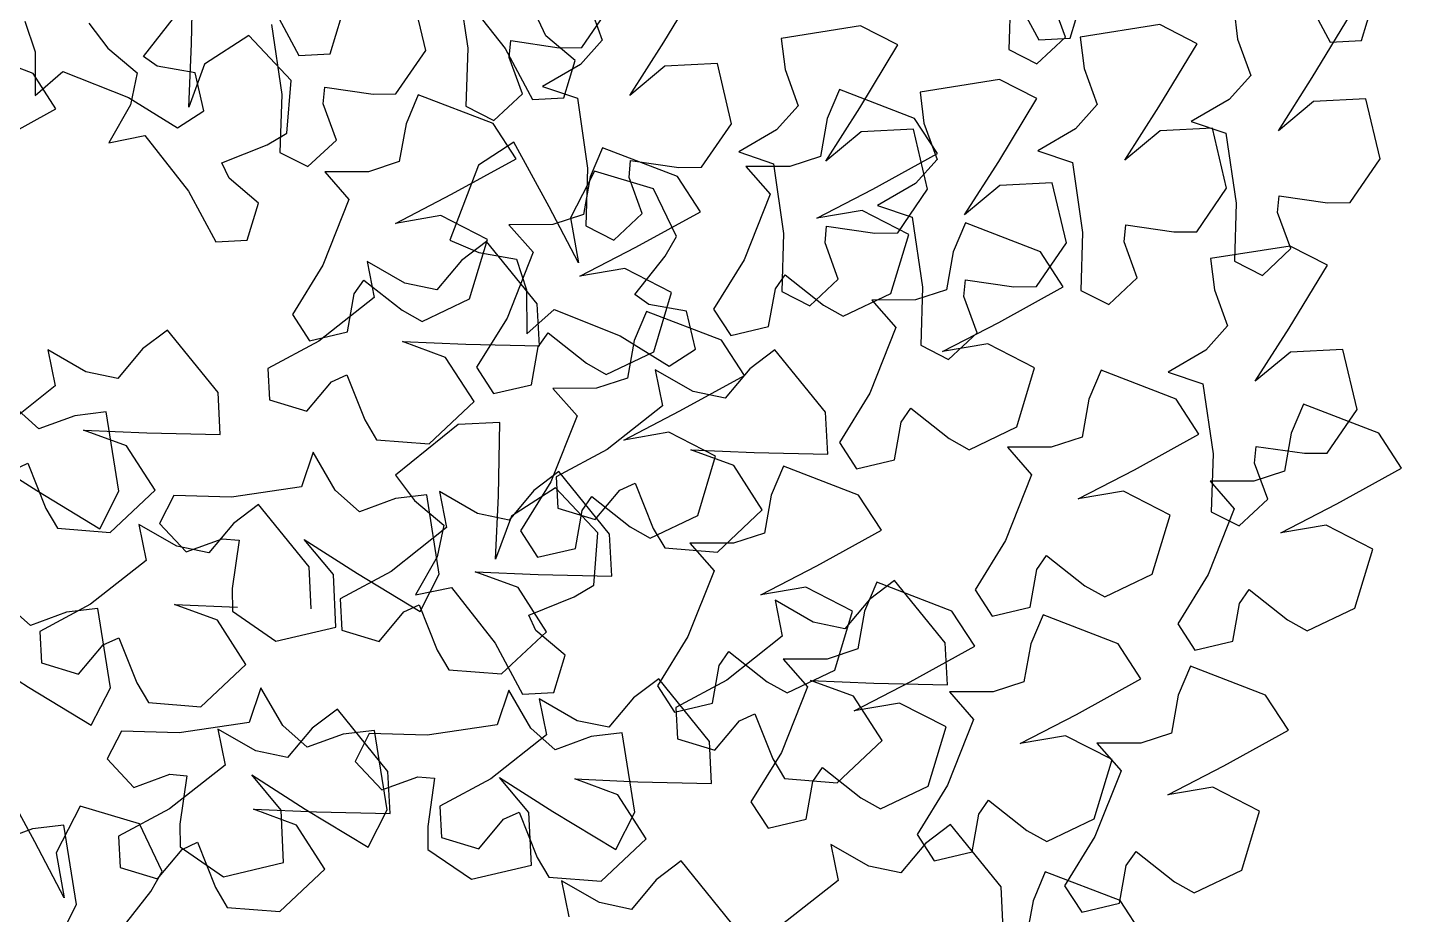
# Model space of a CAD drawing. Header units: millimetres. Extents: x 441061 to 442903, y 4515148 to 4515613.
# Drawn here: x 442188.327 to 442190.002, y 4515568.599 to 4515569.68 of the extents above; entities that cross this region are included whole.
import ezdxf

# ---------------------------------------------------------------- set-up
doc = ezdxf.new("R2010")
doc.units = ezdxf.units.MM
doc.layers.add('01_piscinas', color=254, linetype='Continuous')

msp = doc.modelspace()

# ---------------------------------------------------------------- linework, layer by layer
at = {"layer": '01_piscinas'}
for p, q in [((442188.5273, 4515569.6597), (442188.5292, 4515569.7495)), ((442188.8514, 4515569.7397), (442188.8638, 4515569.6544)), ((442189.1027, 4515569.6617), (442189.1492, 4515569.7385)), ((442188.8126, 4515569.6519), (442188.7954, 4515569.7252)), ((442188.8559, 4515569.7218), (442188.9093, 4515569.6542)), ((442189.5255, 4515569.7234), (442189.5233, 4515569.6529)), ((442189.5262, 4515569.7269), (442189.5596, 4515569.6648)), ((442189.8816, 4515569.7241), (442189.915, 4515569.662)), ((442188.6246, 4515569.7079), (442188.658, 4515569.6458)), ((442189.0029, 4515569.6554), (442189.0393, 4515569.7084)), ((442189.0116, 4515569.7083), (442189.0276, 4515569.6643)), ((442189.5921, 4515569.6681), (442189.5761, 4515569.7121)), ((442189.5978, 4515569.6668), (442189.6116, 4515569.7123)), ((442189.7973, 4515569.7035), (442189.802, 4515569.6654)), ((442189.9532, 4515569.664), (442189.9669, 4515569.7095)), ((442188.3242, 4515569.6876), (442188.3365, 4515569.65)), ((442188.402, 4515569.6851), (442188.4251, 4515569.6545)), ((442188.4685, 4515569.6444), (442188.5053, 4515569.691)), ((442188.6962, 4515569.6478), (442188.71, 4515569.6933)), ((442188.9588, 4515569.6697), (442188.9502, 4515569.6885)), ((442189.8931, 4515569.6189), (442189.9396, 4515569.6956)), ((442188.5969, 4515569.6698), (442188.5432, 4515569.6352)), ((442188.6485, 4515569.615), (442188.5969, 4515569.6698)), ((442188.6247, 4515569.6832), (442188.6371, 4515569.5979)), ((442188.9947, 4515569.6396), (442188.9588, 4515569.6697)), ((442189.3426, 4515569.6818), (442189.2458, 4515569.6665)), ((442189.3881, 4515569.6586), (442189.3426, 4515569.6818)), ((442189.5574, 4515569.6356), (442189.5921, 4515569.6681)), ((442189.5596, 4515569.6648), (442189.5978, 4515569.6668)), ((442189.7071, 4515569.6832), (442189.6103, 4515569.6679)), ((442189.6103, 4515569.6679), (442189.6149, 4515569.6298)), ((442189.7526, 4515569.66), (442189.7071, 4515569.6832)), ((442188.3342, 4515569.6235), (442188.2427, 4515569.6586)), ((442188.3365, 4515569.65), (442188.3367, 4515569.5967)), ((442188.4251, 4515569.6545), (442188.4609, 4515569.6244)), ((442188.5239, 4515569.5828), (442188.5273, 4515569.6597)), ((442188.7762, 4515569.5989), (442188.8126, 4515569.6519)), ((442188.8638, 4515569.6544), (442188.8617, 4515569.5839)), ((442188.9093, 4515569.6542), (442188.9427, 4515569.5922)), ((442188.9144, 4515569.6431), (442188.9163, 4515569.6637)), ((442188.9163, 4515569.6637), (442188.9751, 4515569.6551)), ((442188.9751, 4515569.6551), (442189.0029, 4515569.6554)), ((442189.0276, 4515569.6643), (442189.0012, 4515569.6348)), ((442189.0613, 4515569.5968), (442189.1027, 4515569.6617)), ((442189.2458, 4515569.6665), (442189.2505, 4515569.6284)), ((442189.3416, 4515569.5818), (442189.3881, 4515569.6586)), ((442189.5233, 4515569.6529), (442189.5574, 4515569.6356)), ((442189.7061, 4515569.5832), (442189.7526, 4515569.66)), ((442189.802, 4515569.6654), (442189.818, 4515569.6214)), ((442189.915, 4515569.662), (442189.9532, 4515569.664)), ((442188.4854, 4515569.6325), (442188.4685, 4515569.6444)), ((442188.5432, 4515569.6352), (442188.5239, 4515569.5828)), ((442188.658, 4515569.6458), (442188.6962, 4515569.6478)), ((442188.9304, 4515569.5991), (442188.9144, 4515569.6431)), ((442189.0012, 4515569.6348), (442188.955, 4515569.608)), ((442188.9809, 4515569.5942), (442188.9947, 4515569.6396)), ((442189.168, 4515569.6357), (442189.1041, 4515569.6325)), ((442189.1853, 4515569.5624), (442189.168, 4515569.6357)), ((442188.362, 4515569.5806), (442188.3342, 4515569.6235)), ((442188.3367, 4515569.5967), (442188.3702, 4515569.6262)), ((442188.3702, 4515569.6262), (442188.4503, 4515569.5943)), ((442188.4609, 4515569.6244), (442188.4528, 4515569.5857)), ((442188.5315, 4515569.6243), (442188.4854, 4515569.6325)), ((442188.5423, 4515569.5781), (442188.5315, 4515569.6243)), ((442189.1041, 4515569.6325), (442189.0613, 4515569.5968)), ((442189.2505, 4515569.6284), (442189.2665, 4515569.5844)), ((442189.6149, 4515569.6298), (442189.6309, 4515569.5858)), ((442189.818, 4515569.6214), (442189.7916, 4515569.592)), ((442189.8517, 4515569.554), (442189.8931, 4515569.6189)), ((442188.6435, 4515569.5509), (442188.6485, 4515569.615)), ((442188.6877, 4515569.5866), (442188.6896, 4515569.6072)), ((442188.6896, 4515569.6072), (442188.7484, 4515569.5986)), ((442188.955, 4515569.608), (442188.9974, 4515569.5937)), ((442189.3169, 4515569.6041), (442189.302, 4515569.5688)), ((442189.4084, 4515569.569), (442189.3169, 4515569.6041)), ((442189.5119, 4515569.6165), (442189.4151, 4515569.6011)), ((442189.4151, 4515569.6011), (442189.4197, 4515569.5631)), ((442189.5574, 4515569.5933), (442189.5119, 4515569.6165)), ((442188.4528, 4515569.5857), (442188.4263, 4515569.5394)), ((442188.4503, 4515569.5943), (442188.5102, 4515569.5573)), ((442188.6371, 4515569.5979), (442188.635, 4515569.5275)), ((442188.7037, 4515569.5426), (442188.6877, 4515569.5866)), ((442188.7484, 4515569.5986), (442188.7762, 4515569.5989)), ((442188.8036, 4515569.5977), (442188.7886, 4515569.5625)), ((442188.895, 4515569.5626), (442188.8036, 4515569.5977)), ((442188.8617, 4515569.5839), (442188.8957, 4515569.5666)), ((442188.8957, 4515569.5666), (442188.9304, 4515569.5991)), ((442188.9427, 4515569.5922), (442188.9809, 4515569.5942)), ((442188.9974, 4515569.5937), (442189.0098, 4515569.5084)), ((442189.2665, 4515569.5844), (442189.2401, 4515569.555)), ((442189.5109, 4515569.5165), (442189.5574, 4515569.5933)), ((442189.6309, 4515569.5858), (442189.6045, 4515569.5563)), ((442189.6646, 4515569.5183), (442189.7061, 4515569.5832)), ((442189.7916, 4515569.592), (442189.7455, 4515569.5652)), ((442189.8946, 4515569.5897), (442189.8517, 4515569.554)), ((442189.9585, 4515569.5928), (442189.8946, 4515569.5897)), ((442189.9757, 4515569.5196), (442189.9585, 4515569.5928)), ((442188.2834, 4515569.5374), (442188.362, 4515569.5806)), ((442188.5102, 4515569.5573), (442188.5423, 4515569.5781)), ((442189.302, 4515569.5688), (442189.2938, 4515569.5227)), ((442189.3002, 4515569.517), (442189.3416, 4515569.5818)), ((442189.4363, 4515569.5261), (442189.4084, 4515569.569)), ((442188.6195, 4515569.5368), (442188.6435, 4515569.5509)), ((442188.7886, 4515569.5625), (442188.7804, 4515569.5164)), ((442188.9229, 4515569.5198), (442188.895, 4515569.5626)), ((442189.1489, 4515569.5094), (442189.1853, 4515569.5624)), ((442189.2401, 4515569.555), (442189.194, 4515569.5282)), ((442189.3431, 4515569.5527), (442189.3002, 4515569.517)), ((442189.407, 4515569.5558), (442189.3431, 4515569.5527)), ((442189.4242, 4515569.4826), (442189.407, 4515569.5558)), ((442189.4197, 4515569.5631), (442189.4357, 4515569.5191)), ((442189.6045, 4515569.5563), (442189.5584, 4515569.5295)), ((442189.7075, 4515569.554), (442189.6646, 4515569.5183)), ((442189.7714, 4515569.5572), (442189.7075, 4515569.554)), ((442189.7455, 4515569.5652), (442189.7878, 4515569.5508)), ((442189.7887, 4515569.4839), (442189.7714, 4515569.5572)), ((442189.7878, 4515569.5508), (442189.8002, 4515569.4656)), ((442188.4263, 4515569.5394), (442188.4701, 4515569.5481)), ((442188.4701, 4515569.5481), (442188.5235, 4515569.4805)), ((442188.5643, 4515569.5148), (442188.6195, 4515569.5368)), ((442188.6691, 4515569.5102), (442188.7037, 4515569.5426)), ((442188.9199, 4515569.54), (442188.877, 4515569.5122)), ((442188.9631, 4515569.4614), (442188.9199, 4515569.54)), ((442189.0281, 4515569.5333), (442189.0131, 4515569.498)), ((442189.1196, 4515569.4982), (442189.0281, 4515569.5333)), ((442188.635, 4515569.5275), (442188.6691, 4515569.5102)), ((442188.7804, 4515569.5164), (442188.7428, 4515569.504)), ((442188.8442, 4515569.4765), (442188.9229, 4515569.5198)), ((442189.0604, 4515569.4971), (442189.0623, 4515569.5177)), ((442189.0623, 4515569.5177), (442189.1211, 4515569.5092)), ((442189.194, 4515569.5282), (442189.2363, 4515569.5138)), ((442189.2938, 4515569.5227), (442189.2562, 4515569.5104)), ((442189.3576, 4515569.4829), (442189.4363, 4515569.5261)), ((442189.4357, 4515569.5191), (442189.4093, 4515569.4896)), ((442189.4694, 4515569.4516), (442189.5109, 4515569.5165)), ((442189.5584, 4515569.5295), (442189.6007, 4515569.5152)), ((442189.9393, 4515569.4666), (442189.9757, 4515569.5196)), ((442188.573, 4515569.496), (442188.5643, 4515569.5148)), ((442188.7428, 4515569.504), (442188.6895, 4515569.5039)), ((442188.6895, 4515569.5039), (442188.719, 4515569.4703)), ((442188.877, 4515569.5122), (442188.8419, 4515569.4207)), ((442189.0183, 4515569.5049), (442188.9891, 4515569.448)), ((442189.0098, 4515569.5084), (442189.0077, 4515569.438)), ((442189.0904, 4515569.4832), (442189.0183, 4515569.5049)), ((442189.1211, 4515569.5092), (442189.1489, 4515569.5094)), ((442189.2562, 4515569.5104), (442189.2029, 4515569.5102)), ((442189.2029, 4515569.5102), (442189.2324, 4515569.4766)), ((442189.2363, 4515569.5138), (442189.2487, 4515569.4286)), ((442189.6007, 4515569.5152), (442189.6132, 4515569.4299)), ((442188.6088, 4515569.4659), (442188.573, 4515569.496)), ((442189.0131, 4515569.498), (442189.005, 4515569.4519)), ((442189.0764, 4515569.4531), (442189.0604, 4515569.4971)), ((442189.1181, 4515569.4252), (442189.0904, 4515569.4832)), ((442189.1474, 4515569.4553), (442189.1196, 4515569.4982)), ((442189.2893, 4515569.4474), (442189.3576, 4515569.4829)), ((442189.4093, 4515569.4896), (442189.3632, 4515569.4628)), ((442189.3878, 4515569.4296), (442189.4242, 4515569.4826)), ((442189.5123, 4515569.4873), (442189.4694, 4515569.4516)), ((442189.5762, 4515569.4905), (442189.5123, 4515569.4873)), ((442189.5935, 4515569.4172), (442189.5762, 4515569.4905)), ((442189.7523, 4515569.4309), (442189.7887, 4515569.4839)), ((442188.5235, 4515569.4805), (442188.5569, 4515569.4185)), ((442188.595, 4515569.4205), (442188.6088, 4515569.4659)), ((442188.719, 4515569.4703), (442188.6871, 4515569.3902)), ((442188.7759, 4515569.4411), (442188.8442, 4515569.4765)), ((442189.2324, 4515569.4766), (442189.2005, 4515569.3966)), ((442189.8508, 4515569.4543), (442189.8527, 4515569.4748)), ((442189.8527, 4515569.4748), (442189.9115, 4515569.4663)), ((442189.9115, 4515569.4663), (442189.9393, 4515569.4666)), ((442188.8309, 4515569.4505), (442188.7759, 4515569.4411)), ((442188.8878, 4515569.4213), (442188.8309, 4515569.4505)), ((442188.9986, 4515569.393), (442188.9631, 4515569.4614)), ((442189.005, 4515569.4519), (442188.9674, 4515569.4396)), ((442189.0417, 4515569.4207), (442189.0764, 4515569.4531)), ((442189.0688, 4515569.4121), (442189.1474, 4515569.4553)), ((442189.3443, 4515569.4569), (442189.2893, 4515569.4474)), ((442189.4012, 4515569.4276), (442189.3443, 4515569.4569)), ((442189.3632, 4515569.4628), (442189.4055, 4515569.4485)), ((442189.8002, 4515569.4656), (442189.7981, 4515569.3951)), ((442189.8668, 4515569.4103), (442189.8508, 4515569.4543)), ((442188.9674, 4515569.4396), (442188.914, 4515569.4394)), ((442188.914, 4515569.4394), (442188.9435, 4515569.4059)), ((442188.9891, 4515569.448), (442188.9986, 4515569.393)), ((442189.0077, 4515569.438), (442189.0417, 4515569.4207)), ((442189.2993, 4515569.4173), (442189.3012, 4515569.4378)), ((442189.3012, 4515569.4378), (442189.36, 4515569.4293)), ((442189.4055, 4515569.4485), (442189.418, 4515569.3632)), ((442189.4703, 4515569.4416), (442189.4553, 4515569.4063)), ((442189.5618, 4515569.4065), (442189.4703, 4515569.4416)), ((442189.6638, 4515569.4186), (442189.6657, 4515569.4392)), ((442189.6657, 4515569.4392), (442189.7245, 4515569.4306)), ((442188.5569, 4515569.4185), (442188.595, 4515569.4205)), ((442188.8419, 4515569.4207), (442188.8772, 4515569.4057)), ((442188.8868, 4515569.4191), (442188.8562, 4515569.396)), ((442188.8661, 4515569.3492), (442188.8878, 4515569.4213)), ((442188.9484, 4515569.3429), (442188.8868, 4515569.4191)), ((442189.1044, 4515569.401), (442189.1181, 4515569.4252)), ((442189.2487, 4515569.4286), (442189.2466, 4515569.3581)), ((442189.3153, 4515569.3733), (442189.2993, 4515569.4173)), ((442189.36, 4515569.4293), (442189.3878, 4515569.4296)), ((442189.3795, 4515569.3556), (442189.4012, 4515569.4276)), ((442189.5571, 4515569.3642), (442189.5935, 4515569.4172)), ((442189.6132, 4515569.4299), (442189.6111, 4515569.3595)), ((442189.6798, 4515569.3746), (442189.6638, 4515569.4186)), ((442189.7245, 4515569.4306), (442189.7523, 4515569.4309)), ((442188.8772, 4515569.4057), (442188.9233, 4515569.3976)), ((442188.9435, 4515569.4059), (442188.9117, 4515569.3258)), ((442189.0004, 4515569.3766), (442189.0688, 4515569.4121)), ((442189.0676, 4515569.3544), (442189.1044, 4515569.401)), ((442189.4553, 4515569.4063), (442189.4472, 4515569.3602)), ((442189.5896, 4515569.3636), (442189.5618, 4515569.4065)), ((442189.866, 4515569.4135), (442189.7692, 4515569.3982)), ((442189.8322, 4515569.3778), (442189.8668, 4515569.4103)), ((442189.9115, 4515569.3903), (442189.866, 4515569.4135)), ((442188.6871, 4515569.3902), (442188.6501, 4515569.3303)), ((442188.7411, 4515569.3948), (442188.7498, 4515569.351)), ((442188.7873, 4515569.3683), (442188.7411, 4515569.3948)), ((442188.8562, 4515569.396), (442188.8261, 4515569.3601)), ((442188.9233, 4515569.3976), (442188.9356, 4515569.36)), ((442189.0554, 4515569.3861), (442189.0004, 4515569.3766)), ((442189.1123, 4515569.3569), (442189.0554, 4515569.3861)), ((442189.2005, 4515569.3966), (442189.1635, 4515569.3366)), ((442189.7692, 4515569.3982), (442189.7738, 4515569.3601)), ((442189.7981, 4515569.3951), (442189.8322, 4515569.3778)), ((442189.865, 4515569.3135), (442189.9115, 4515569.3903)), ((442188.7253, 4515569.3551), (442188.7372, 4515569.372)), ((442188.7372, 4515569.372), (442188.7839, 4515569.3352)), ((442188.8261, 4515569.3601), (442188.7873, 4515569.3683)), ((442189.2387, 4515569.3615), (442189.2506, 4515569.3784)), ((442189.2506, 4515569.3784), (442189.2972, 4515569.3416)), ((442189.2807, 4515569.3408), (442189.3153, 4515569.3733)), ((442189.4686, 4515569.3519), (442189.4705, 4515569.3725)), ((442189.4705, 4515569.3725), (442189.5293, 4515569.3639)), ((442189.6451, 4515569.3421), (442189.6798, 4515569.3746)), ((442188.7498, 4515569.351), (442188.6822, 4515569.2976)), ((442188.7172, 4515569.309), (442188.7253, 4515569.3551)), ((442188.8081, 4515569.3215), (442188.8661, 4515569.3492)), ((442188.9356, 4515569.36), (442188.9358, 4515569.3066)), ((442189.0845, 4515569.3424), (442189.0676, 4515569.3544)), ((442189.0906, 4515569.2848), (442189.1123, 4515569.3569)), ((442189.2305, 4515569.3154), (442189.2387, 4515569.3615)), ((442189.2466, 4515569.3581), (442189.2807, 4515569.3408)), ((442189.3215, 4515569.3279), (442189.3795, 4515569.3556)), ((442189.4472, 4515569.3602), (442189.4096, 4515569.3479)), ((442189.418, 4515569.3632), (442189.4159, 4515569.2928)), ((442189.4846, 4515569.3079), (442189.4686, 4515569.3519)), ((442189.5109, 4515569.3204), (442189.5896, 4515569.3636)), ((442189.5293, 4515569.3639), (442189.5571, 4515569.3642)), ((442189.6111, 4515569.3595), (442189.6451, 4515569.3421)), ((442189.7738, 4515569.3601), (442189.7898, 4515569.3161)), ((442188.7839, 4515569.3352), (442188.8081, 4515569.3215)), ((442188.9358, 4515569.3066), (442188.9693, 4515569.3361)), ((442188.9511, 4515569.2919), (442188.9484, 4515569.3429)), ((442188.9693, 4515569.3361), (442189.0494, 4515569.3043)), ((442189.0816, 4515569.3339), (442189.0666, 4515569.2986)), ((442189.173, 4515569.2988), (442189.0816, 4515569.3339)), ((442189.1306, 4515569.3343), (442189.0845, 4515569.3424)), ((442189.1414, 4515569.288), (442189.1306, 4515569.3343)), ((442189.1635, 4515569.3366), (442189.1843, 4515569.3046)), ((442189.2972, 4515569.3416), (442189.3215, 4515569.3279)), ((442189.4096, 4515569.3479), (442189.3562, 4515569.3477)), ((442189.3562, 4515569.3477), (442189.3857, 4515569.3141)), ((442188.6501, 4515569.3303), (442188.6709, 4515569.2982)), ((442188.9117, 4515569.3258), (442188.8746, 4515569.2658)), ((442189.1843, 4515569.3046), (442189.2305, 4515569.3154)), ((442189.4426, 4515569.2849), (442189.5109, 4515569.3204)), ((442189.7898, 4515569.3161), (442189.7635, 4515569.2867)), ((442188.498, 4515569.3111), (442188.4673, 4515569.2881)), ((442188.5596, 4515569.235), (442188.498, 4515569.3111)), ((442188.6709, 4515569.2982), (442188.7172, 4515569.309)), ((442188.9498, 4515569.2907), (442188.9618, 4515569.3076)), ((442188.9618, 4515569.3076), (442189.0084, 4515569.2708)), ((442189.0494, 4515569.3043), (442189.1094, 4515569.2672)), ((442189.0666, 4515569.2986), (442189.0584, 4515569.2525)), ((442189.2009, 4515569.2559), (442189.173, 4515569.2988)), ((442189.3857, 4515569.3141), (442189.3539, 4515569.2341)), ((442189.4499, 4515569.2754), (442189.4846, 4515569.3079)), ((442189.8236, 4515569.2487), (442189.865, 4515569.3135)), ((442188.3522, 4515569.2869), (442188.361, 4515569.2431)), ((442188.3985, 4515569.2603), (442188.3522, 4515569.2869)), ((442188.4673, 4515569.2881), (442188.4372, 4515569.2522)), ((442188.6822, 4515569.2976), (442188.6201, 4515569.2642)), ((442188.7845, 4515569.2972), (442188.8614, 4515569.2938)), ((442188.8368, 4515569.2779), (442188.7845, 4515569.2972)), ((442188.8614, 4515569.2938), (442188.9511, 4515569.2919)), ((442188.9417, 4515569.2446), (442188.9498, 4515569.2907)), ((442189.0326, 4515569.2571), (442189.0906, 4515569.2848)), ((442189.1094, 4515569.2672), (442189.1414, 4515569.288)), ((442189.2381, 4515569.2871), (442189.2075, 4515569.264)), ((442189.2998, 4515569.211), (442189.2381, 4515569.2871)), ((442189.4159, 4515569.2928), (442189.4499, 4515569.2754)), ((442189.4976, 4515569.2944), (442189.4426, 4515569.2849)), ((442189.5545, 4515569.2651), (442189.4976, 4515569.2944)), ((442189.7635, 4515569.2867), (442189.7173, 4515569.2598)), ((442189.8664, 4515569.2844), (442189.8236, 4515569.2487)), ((442189.9303, 4515569.2875), (442189.8664, 4515569.2844)), ((442189.9476, 4515569.2143), (442189.9303, 4515569.2875)), ((442188.8715, 4515569.2241), (442188.8368, 4515569.2779)), ((442188.8746, 4515569.2658), (442188.8954, 4515569.2338)), ((442189.0084, 4515569.2708), (442189.0326, 4515569.2571)), ((442189.5328, 4515569.1931), (442189.5545, 4515569.2651)), ((442188.4372, 4515569.2522), (442188.3985, 4515569.2603)), ((442188.6201, 4515569.2642), (442188.6221, 4515569.226)), ((442188.6977, 4515569.2481), (442188.7165, 4515569.2567)), ((442188.7165, 4515569.2567), (442188.7385, 4515569.2016)), ((442189.0584, 4515569.2525), (442189.0208, 4515569.2402)), ((442189.0924, 4515569.2628), (442189.1012, 4515569.219)), ((442189.1387, 4515569.2363), (442189.0924, 4515569.2628)), ((442189.1222, 4515569.2127), (442189.2009, 4515569.2559)), ((442189.2075, 4515569.264), (442189.1774, 4515569.2282)), ((442189.6356, 4515569.2622), (442189.6206, 4515569.2269)), ((442189.7271, 4515569.2271), (442189.6356, 4515569.2622)), ((442189.7173, 4515569.2598), (442189.7597, 4515569.2455)), ((442188.361, 4515569.2431), (442188.2934, 4515569.1897)), ((442188.5623, 4515569.184), (442188.5596, 4515569.235)), ((442188.6676, 4515569.2122), (442188.6977, 4515569.2481)), ((442188.8954, 4515569.2338), (442188.9417, 4515569.2446)), ((442189.0208, 4515569.2402), (442188.9675, 4515569.24)), ((442188.9675, 4515569.24), (442188.997, 4515569.2065)), ((442189.1774, 4515569.2282), (442189.1387, 4515569.2363)), ((442189.3539, 4515569.2341), (442189.3168, 4515569.1741)), ((442189.7597, 4515569.2455), (442189.7721, 4515569.1603)), ((442188.3412, 4515569.1908), (442188.3117, 4515569.2172)), ((442188.6221, 4515569.226), (442188.6676, 4515569.2122)), ((442188.8167, 4515569.1726), (442188.8715, 4515569.2241)), ((442189.1012, 4515569.219), (442189.0336, 4515569.1656)), ((442189.392, 4515569.199), (442189.404, 4515569.2158)), ((442189.404, 4515569.2158), (442189.4506, 4515569.179)), ((442189.6206, 4515569.2269), (442189.6125, 4515569.1808)), ((442189.7549, 4515569.1842), (442189.7271, 4515569.2271)), ((442189.8825, 4515569.2208), (442189.8675, 4515569.1855)), ((442189.974, 4515569.1857), (442189.8825, 4515569.2208)), ((442188.3851, 4515569.2068), (442188.3412, 4515569.1908)), ((442188.4232, 4515569.2115), (442188.3851, 4515569.2068)), ((442188.4385, 4515569.1147), (442188.4232, 4515569.2115)), ((442188.7385, 4515569.2016), (442188.7526, 4515569.1776)), ((442188.903, 4515569.1987), (442188.852, 4515569.196)), ((442188.9012, 4515569.109), (442188.903, 4515569.1987)), ((442188.997, 4515569.2065), (442188.9651, 4515569.1264)), ((442189.0539, 4515569.1772), (442189.1222, 4515569.2127)), ((442189.3025, 4515569.1599), (442189.2998, 4515569.211)), ((442189.3839, 4515569.1529), (442189.392, 4515569.199)), ((442189.9112, 4515569.1613), (442189.9476, 4515569.2143)), ((442188.3956, 4515569.1893), (442188.4726, 4515569.1858)), ((442188.448, 4515569.17), (442188.3956, 4515569.1893)), ((442188.4726, 4515569.1858), (442188.5623, 4515569.184)), ((442188.852, 4515569.196), (442188.7758, 4515569.1344)), ((442189.1089, 4515569.1867), (442189.0539, 4515569.1772)), ((442189.1658, 4515569.1575), (442189.1089, 4515569.1867)), ((442189.4748, 4515569.1654), (442189.5328, 4515569.1931)), ((442189.6763, 4515569.141), (442189.7549, 4515569.1842)), ((442189.8675, 4515569.1855), (442189.8593, 4515569.1394)), ((442190.0018, 4515569.1428), (442189.974, 4515569.1857)), ((442188.4827, 4515569.1162), (442188.448, 4515569.17)), ((442188.7526, 4515569.1776), (442188.8167, 4515569.1726)), ((442189.0336, 4515569.1656), (442188.9715, 4515569.1322)), ((442189.1358, 4515569.1653), (442189.2127, 4515569.1618)), ((442189.1882, 4515569.146), (442189.1358, 4515569.1653)), ((442189.3168, 4515569.1741), (442189.3376, 4515569.1421)), ((442189.4506, 4515569.179), (442189.4748, 4515569.1654)), ((442189.5749, 4515569.1685), (442189.5215, 4515569.1683)), ((442189.5215, 4515569.1683), (442189.551, 4515569.1348)), ((442189.6125, 4515569.1808), (442189.5749, 4515569.1685)), ((442189.8227, 4515569.149), (442189.8246, 4515569.1695)), ((442189.8246, 4515569.1695), (442189.8834, 4515569.161)), ((442188.2737, 4515569.1571), (442188.3386, 4515569.1156)), ((442188.3089, 4515569.1402), (442188.3276, 4515569.1488)), ((442188.3276, 4515569.1488), (442188.3496, 4515569.0936)), ((442188.6756, 4515569.1623), (442188.6612, 4515569.12)), ((442188.7024, 4515569.1162), (442188.6756, 4515569.1623)), ((442189.1441, 4515569.0854), (442189.1658, 4515569.1575)), ((442189.2127, 4515569.1618), (442189.3025, 4515569.1599)), ((442189.3376, 4515569.1421), (442189.3839, 4515569.1529)), ((442189.7721, 4515569.1603), (442189.77, 4515569.0898)), ((442189.8387, 4515569.105), (442189.8227, 4515569.149)), ((442189.8834, 4515569.161), (442189.9112, 4515569.1613)), ((442188.7758, 4515569.1344), (442188.7989, 4515569.1037)), ((442188.975, 4515569.1387), (442188.9444, 4515569.1156)), ((442188.9715, 4515569.1322), (442188.9735, 4515569.0941)), ((442189.0367, 4515569.0625), (442188.975, 4515569.1387)), ((442189.2228, 4515569.0922), (442189.1882, 4515569.146)), ((442189.2486, 4515569.1453), (442189.2336, 4515569.11)), ((442189.34, 4515569.1101), (442189.2486, 4515569.1453)), ((442189.551, 4515569.1348), (442189.5192, 4515569.0547)), ((442189.6079, 4515569.1056), (442189.6763, 4515569.141)), ((442189.8593, 4515569.1394), (442189.8218, 4515569.1271)), ((442189.9231, 4515569.0996), (442190.0018, 4515569.1428)), ((442188.3386, 4515569.1156), (442188.4153, 4515569.0691)), ((442188.4153, 4515569.0691), (442188.4385, 4515569.1147)), ((442188.4279, 4515569.0647), (442188.4827, 4515569.1162)), ((442188.6612, 4515569.12), (442188.576, 4515569.1076)), ((442188.7319, 4515569.0898), (442188.7024, 4515569.1162)), ((442188.8293, 4515569.1144), (442188.8381, 4515569.0706)), ((442188.8756, 4515569.0878), (442188.8293, 4515569.1144)), ((442188.9444, 4515569.1156), (442188.9143, 4515569.0797)), ((442188.9708, 4515569.1191), (442188.917, 4515569.0844)), ((442188.9651, 4515569.1264), (442188.9281, 4515569.0664)), ((442189.0223, 4515569.0643), (442188.9708, 4515569.1191)), ((442189.019, 4515569.0803), (442189.0491, 4515569.1161)), ((442189.0491, 4515569.1161), (442189.0678, 4515569.1248)), ((442189.0678, 4515569.1248), (442189.0898, 4515569.0696)), ((442189.6629, 4515569.115), (442189.6079, 4515569.1056)), ((442189.7198, 4515569.0858), (442189.6629, 4515569.115)), ((442189.8218, 4515569.1271), (442189.7684, 4515569.1269)), ((442189.7684, 4515569.1269), (442189.7979, 4515569.0933)), ((442188.5055, 4515569.1097), (442188.4882, 4515569.0756)), ((442188.576, 4515569.1076), (442188.5055, 4515569.1097)), ((442188.6088, 4515569.0987), (442188.5782, 4515569.0756)), ((442188.6705, 4515569.0226), (442188.6088, 4515569.0987)), ((442188.7759, 4515569.1058), (442188.7319, 4515569.0898)), ((442188.8139, 4515569.1105), (442188.7759, 4515569.1058)), ((442188.7989, 4515569.1037), (442188.8348, 4515569.0736)), ((442188.8292, 4515569.0137), (442188.8139, 4515569.1105)), ((442188.8977, 4515569.0321), (442188.9012, 4515569.109)), ((442189.0033, 4515569.0913), (442189.0152, 4515569.1082)), ((442189.0152, 4515569.1082), (442189.0619, 4515569.0714)), ((442189.2336, 4515569.11), (442189.2254, 4515569.0639)), ((442189.3679, 4515569.0673), (442189.34, 4515569.1101)), ((442189.804, 4515569.0725), (442189.8387, 4515569.105)), ((442189.8548, 4515569.0641), (442189.9231, 4515569.0996)), ((442188.3496, 4515569.0936), (442188.3638, 4515569.0697)), ((442188.9143, 4515569.0797), (442188.8756, 4515569.0878)), ((442188.917, 4515569.0844), (442188.8977, 4515569.0321)), ((442188.9735, 4515569.0941), (442189.019, 4515569.0803)), ((442188.9952, 4515569.0452), (442189.0033, 4515569.0913)), ((442189.0861, 4515569.0577), (442189.1441, 4515569.0854)), ((442189.168, 4515569.0406), (442189.2228, 4515569.0922)), ((442189.6981, 4515569.0137), (442189.7198, 4515569.0858)), ((442189.7979, 4515569.0933), (442189.7661, 4515569.0133)), ((442189.77, 4515569.0898), (442189.804, 4515569.0725)), ((442188.3638, 4515569.0697), (442188.4279, 4515569.0647)), ((442188.4631, 4515569.0744), (442188.4718, 4515569.0306)), ((442188.5094, 4515569.0479), (442188.4631, 4515569.0744)), ((442188.4882, 4515569.0756), (442188.5207, 4515569.041)), ((442188.5782, 4515569.0756), (442188.5481, 4515569.0398)), ((442188.8381, 4515569.0706), (442188.7705, 4515569.0172)), ((442188.8348, 4515569.0736), (442188.8267, 4515569.0349)), ((442188.9281, 4515569.0664), (442188.9489, 4515569.0344)), ((442189.0173, 4515569.0002), (442189.0223, 4515569.0643)), ((442189.0619, 4515569.0714), (442189.0861, 4515569.0577)), ((442189.0898, 4515569.0696), (442189.104, 4515569.0457)), ((442189.2892, 4515569.024), (442189.3679, 4515569.0673)), ((442189.9098, 4515569.0736), (442189.8548, 4515569.0641)), ((442189.9667, 4515569.0443), (442189.9098, 4515569.0736)), ((442188.5481, 4515569.0398), (442188.5094, 4515569.0479)), ((442188.5207, 4515569.041), (442188.5647, 4515569.057)), ((442188.5647, 4515569.057), (442188.5852, 4515569.0551)), ((442188.5852, 4515569.0551), (442188.5767, 4515568.9963)), ((442188.6644, 4515569.0561), (442188.7293, 4515569.0147)), ((442188.7001, 4515569.0132), (442188.6644, 4515569.0561)), ((442189.0394, 4515569.0115), (442189.0367, 4515569.0625)), ((442189.1878, 4515569.0515), (442189.1345, 4515569.0514)), ((442189.1345, 4515569.0514), (442189.164, 4515569.0178)), ((442189.2254, 4515569.0639), (442189.1878, 4515569.0515)), ((442189.5192, 4515569.0547), (442189.4821, 4515568.9948)), ((442188.4718, 4515569.0306), (442188.4042, 4515568.9772)), ((442188.8267, 4515569.0349), (442188.8001, 4515568.9886)), ((442188.9489, 4515569.0344), (442188.9952, 4515569.0452)), ((442189.104, 4515569.0457), (442189.168, 4515569.0406)), ((442189.5573, 4515569.0196), (442189.5693, 4515569.0365)), ((442189.5693, 4515569.0365), (442189.6159, 4515568.9997)), ((442189.945, 4515568.9723), (442189.9667, 4515569.0443)), ((442188.6731, 4515568.9715), (442188.6705, 4515569.0226)), ((442188.7705, 4515569.0172), (442188.7084, 4515568.9838)), ((442188.7293, 4515569.0147), (442188.806, 4515568.9682)), ((442188.806, 4515568.9682), (442188.8292, 4515569.0137)), ((442188.8727, 4515569.0168), (442188.9496, 4515569.0133)), ((442188.9251, 4515568.9975), (442188.8727, 4515569.0168)), ((442189.164, 4515569.0178), (442189.1321, 4515568.9378)), ((442189.2209, 4515568.9886), (442189.2892, 4515569.024)), ((442189.5492, 4515568.9735), (442189.5573, 4515569.0196)), ((442189.6401, 4515568.986), (442189.6981, 4515569.0137)), ((442188.7032, 4515568.9493), (442188.7001, 4515569.0132)), ((442188.8001, 4515568.9886), (442188.8439, 4515568.9974)), ((442188.8439, 4515568.9974), (442188.8973, 4515568.9298)), ((442188.9598, 4515568.9437), (442188.9251, 4515568.9975)), ((442188.9496, 4515569.0133), (442189.0394, 4515569.0115)), ((442188.9934, 4515568.986), (442189.0173, 4515569.0002)), ((442189.2759, 4515568.9981), (442189.2209, 4515568.9886)), ((442189.3328, 4515568.9688), (442189.2759, 4515568.9981)), ((442189.3625, 4515569.004), (442189.3475, 4515568.9688)), ((442189.384, 4515569.0062), (442189.3534, 4515568.9831)), ((442189.4539, 4515568.9689), (442189.3625, 4515569.004)), ((442189.4457, 4515568.93), (442189.384, 4515569.0062)), ((442189.6159, 4515568.9997), (442189.6401, 4515568.986)), ((442189.7661, 4515569.0133), (442189.729, 4515568.9533)), ((442188.5767, 4515568.9963), (442188.577, 4515568.9685)), ((442188.7084, 4515568.9838), (442188.7104, 4515568.9456)), ((442188.9382, 4515568.964), (442188.9934, 4515568.986)), ((442189.2383, 4515568.9819), (442189.247, 4515568.9381)), ((442189.2846, 4515568.9554), (442189.2383, 4515568.9819)), ((442189.3534, 4515568.9831), (442189.3233, 4515568.9473)), ((442189.4821, 4515568.9948), (442189.5029, 4515568.9627)), ((442189.8042, 4515568.9782), (442189.8161, 4515568.995)), ((442189.8161, 4515568.995), (442189.8628, 4515568.9583)), ((442188.3309, 4515568.9514), (442188.3015, 4515568.9778)), ((442188.3749, 4515568.9674), (442188.3309, 4515568.9514)), ((442188.4042, 4515568.9772), (442188.3422, 4515568.9438)), ((442188.413, 4515568.9721), (442188.3749, 4515568.9674)), ((442188.4283, 4515568.8753), (442188.413, 4515568.9721)), ((442188.5065, 4515568.9769), (442188.5834, 4515568.9734)), ((442188.5589, 4515568.9576), (442188.5065, 4515568.9769)), ((442188.577, 4515568.9685), (442188.63, 4515568.9321)), ((442188.7559, 4515568.9318), (442188.786, 4515568.9677)), ((442188.786, 4515568.9677), (442188.8047, 4515568.9763)), ((442188.8047, 4515568.9763), (442188.8267, 4515568.9211)), ((442188.9468, 4515568.9453), (442188.9382, 4515568.964)), ((442189.3111, 4515568.8968), (442189.3328, 4515568.9688)), ((442189.3475, 4515568.9688), (442189.3393, 4515568.9227)), ((442189.4818, 4515568.9261), (442189.4539, 4515568.9689)), ((442189.5029, 4515568.9627), (442189.5492, 4515568.9735)), ((442189.5649, 4515568.9642), (442189.5499, 4515568.9289)), ((442189.6563, 4515568.9291), (442189.5649, 4515568.9642)), ((442189.7961, 4515568.9321), (442189.8042, 4515568.9782)), ((442189.887, 4515568.9446), (442189.945, 4515568.9723)), ((442188.5935, 4515568.9038), (442188.5589, 4515568.9576)), ((442188.63, 4515568.9321), (442188.7032, 4515568.9493)), ((442189.3233, 4515568.9473), (442189.2846, 4515568.9554)), ((442189.729, 4515568.9533), (442189.7498, 4515568.9213)), ((442189.8628, 4515568.9583), (442189.887, 4515568.9446)), ((442188.3422, 4515568.9438), (442188.3442, 4515568.9057)), ((442188.4197, 4515568.9277), (442188.4385, 4515568.9364)), ((442188.4385, 4515568.9364), (442188.4605, 4515568.8812)), ((442188.7104, 4515568.9456), (442188.7559, 4515568.9318)), ((442188.905, 4515568.8922), (442188.9598, 4515568.9437)), ((442188.9827, 4515568.9152), (442188.9468, 4515568.9453)), ((442189.1321, 4515568.9378), (442189.0951, 4515568.8778)), ((442189.247, 4515568.9381), (442189.1794, 4515568.8847)), ((442189.4483, 4515568.879), (442189.4457, 4515568.93)), ((442189.7498, 4515568.9213), (442189.7961, 4515568.9321)), ((442188.2635, 4515568.9177), (442188.3284, 4515568.8762)), ((442188.3896, 4515568.8919), (442188.4197, 4515568.9277)), ((442188.8267, 4515568.9211), (442188.8409, 4515568.8972)), ((442188.8973, 4515568.9298), (442188.9307, 4515568.8677)), ((442188.9689, 4515568.8697), (442188.9827, 4515568.9152)), ((442189.1703, 4515568.9027), (442189.1822, 4515568.9195)), ((442189.1822, 4515568.9195), (442189.2288, 4515568.8827)), ((442189.3393, 4515568.9227), (442189.3017, 4515568.9103)), ((442189.4031, 4515568.8828), (442189.4818, 4515568.9261)), ((442189.5499, 4515568.9289), (442189.5417, 4515568.8828)), ((442189.6842, 4515568.8862), (442189.6563, 4515568.9291)), ((442188.3442, 4515568.9057), (442188.3896, 4515568.8919)), ((442188.5387, 4515568.8522), (442188.5935, 4515568.9038)), ((442188.8409, 4515568.8972), (442188.905, 4515568.8922)), ((442189.1622, 4515568.8566), (442189.1703, 4515568.9027)), ((442189.3017, 4515568.9103), (442189.2484, 4515568.9102)), ((442189.2484, 4515568.9102), (442189.2779, 4515568.8766)), ((442189.2531, 4515568.8691), (442189.3111, 4515568.8968)), ((442189.7447, 4515568.9016), (442189.7297, 4515568.8663)), ((442189.8361, 4515568.8664), (442189.7447, 4515568.9016)), ((442188.4605, 4515568.8812), (442188.4746, 4515568.8573)), ((442189.0967, 4515568.8861), (442189.066, 4515568.8631)), ((442189.1583, 4515568.81), (442189.0967, 4515568.8861)), ((442189.1794, 4515568.8847), (442189.1174, 4515568.8513)), ((442189.2288, 4515568.8827), (442189.2531, 4515568.8691)), ((442189.2817, 4515568.8843), (442189.3586, 4515568.8809)), ((442189.3341, 4515568.865), (442189.2817, 4515568.8843)), ((442189.3348, 4515568.8474), (442189.4031, 4515568.8828)), ((442189.3586, 4515568.8809), (442189.4483, 4515568.879)), ((442189.5417, 4515568.8828), (442189.5041, 4515568.8705)), ((442189.6055, 4515568.843), (442189.6842, 4515568.8862)), ((442188.3284, 4515568.8762), (442188.4051, 4515568.8297)), ((442188.4051, 4515568.8297), (442188.4283, 4515568.8753)), ((442188.6118, 4515568.8754), (442188.5975, 4515568.8331)), ((442188.6386, 4515568.8293), (442188.6118, 4515568.8754)), ((442188.9139, 4515568.8724), (442188.8995, 4515568.8301)), ((442188.9407, 4515568.8263), (442188.9139, 4515568.8724)), ((442188.9307, 4515568.8677), (442188.9689, 4515568.8697)), ((442189.066, 4515568.8631), (442189.0359, 4515568.8272)), ((442189.0951, 4515568.8778), (442189.1159, 4515568.8458)), ((442189.2779, 4515568.8766), (442189.246, 4515568.7965)), ((442189.3687, 4515568.8113), (442189.3341, 4515568.865)), ((442189.5041, 4515568.8705), (442189.4508, 4515568.8703)), ((442189.4508, 4515568.8703), (442189.4803, 4515568.8368)), ((442189.7297, 4515568.8663), (442189.7215, 4515568.8202)), ((442189.864, 4515568.8236), (442189.8361, 4515568.8664)), ((442188.4746, 4515568.8573), (442188.5387, 4515568.8522)), ((442188.7049, 4515568.8494), (442188.6743, 4515568.8263)), ((442188.7666, 4515568.7732), (442188.7049, 4515568.8494)), ((442188.9509, 4515568.8619), (442188.9597, 4515568.8181)), ((442188.9972, 4515568.8353), (442188.9509, 4515568.8619)), ((442189.1159, 4515568.8458), (442189.1622, 4515568.8566)), ((442189.1174, 4515568.8513), (442189.1194, 4515568.8131)), ((442189.3898, 4515568.8568), (442189.3348, 4515568.8474)), ((442189.4467, 4515568.8276), (442189.3898, 4515568.8568)), ((442188.5975, 4515568.8331), (442188.5122, 4515568.8206)), ((442188.8995, 4515568.8301), (442188.8143, 4515568.8176)), ((442189.0359, 4515568.8272), (442188.9972, 4515568.8353)), ((442189.1648, 4515568.7994), (442189.1949, 4515568.8352)), ((442189.1949, 4515568.8352), (442189.2137, 4515568.8438)), ((442189.2137, 4515568.8438), (442189.2357, 4515568.7887)), ((442189.4803, 4515568.8368), (442189.4484, 4515568.7567)), ((442189.5372, 4515568.8075), (442189.6055, 4515568.843)), ((442188.4418, 4515568.8227), (442188.4244, 4515568.7887)), ((442188.5122, 4515568.8206), (442188.4418, 4515568.8227)), ((442188.5592, 4515568.8251), (442188.568, 4515568.7813)), ((442188.6055, 4515568.7986), (442188.5592, 4515568.8251)), ((442188.6681, 4515568.8029), (442188.6386, 4515568.8293)), ((442188.6743, 4515568.8263), (442188.6442, 4515568.7905)), ((442188.7121, 4515568.8189), (442188.6681, 4515568.8029)), ((442188.7501, 4515568.8235), (442188.7121, 4515568.8189)), ((442188.7438, 4515568.8197), (442188.7265, 4515568.7857)), ((442188.8143, 4515568.8176), (442188.7438, 4515568.8197)), ((442188.7655, 4515568.7267), (442188.7501, 4515568.8235)), ((442188.9597, 4515568.8181), (442188.8921, 4515568.7646)), ((442188.9702, 4515568.7999), (442188.9407, 4515568.8263)), ((442189.0141, 4515568.8159), (442188.9702, 4515568.7999)), ((442189.0522, 4515568.8206), (442189.0141, 4515568.8159)), ((442189.0675, 4515568.7238), (442189.0522, 4515568.8206)), ((442189.1194, 4515568.8131), (442189.1648, 4515568.7994)), ((442189.425, 4515568.7555), (442189.4467, 4515568.8276)), ((442189.5922, 4515568.817), (442189.5372, 4515568.8075)), ((442189.6491, 4515568.7878), (442189.5922, 4515568.817)), ((442189.7215, 4515568.8202), (442189.684, 4515568.8078)), ((442189.7853, 4515568.7803), (442189.864, 4515568.8236)), ((442188.6442, 4515568.7905), (442188.6055, 4515568.7986)), ((442189.161, 4515568.7589), (442189.1583, 4515568.81)), ((442189.246, 4515568.7965), (442189.209, 4515568.7366)), ((442189.3139, 4515568.7597), (442189.3687, 4515568.8113)), ((442189.684, 4515568.8078), (442189.6306, 4515568.8077)), ((442189.6306, 4515568.8077), (442189.6601, 4515568.7741)), ((442188.4244, 4515568.7887), (442188.4569, 4515568.754)), ((442188.568, 4515568.7813), (442188.5003, 4515568.7279)), ((442188.7265, 4515568.7857), (442188.759, 4515568.751)), ((442189.2357, 4515568.7887), (442189.2498, 4515568.7647)), ((442189.6274, 4515568.7157), (442189.6491, 4515568.7878)), ((442189.717, 4515568.7449), (442189.7853, 4515568.7803)), ((442188.3364, 4515568.6876), (442188.2932, 4515568.7663)), ((442188.4569, 4515568.754), (442188.5009, 4515568.77)), ((442188.5009, 4515568.77), (442188.5215, 4515568.7681)), ((442188.5215, 4515568.7681), (442188.5129, 4515568.7093)), ((442188.6006, 4515568.7692), (442188.6655, 4515568.7277)), ((442188.6363, 4515568.7263), (442188.6006, 4515568.7692)), ((442188.759, 4515568.751), (442188.803, 4515568.767)), ((442188.7693, 4515568.7222), (442188.7666, 4515568.7732)), ((442188.803, 4515568.767), (442188.8235, 4515568.7651)), ((442188.8235, 4515568.7651), (442188.815, 4515568.7064)), ((442188.8921, 4515568.7646), (442188.83, 4515568.7312)), ((442188.9027, 4515568.7662), (442188.9676, 4515568.7247)), ((442188.9384, 4515568.7233), (442188.9027, 4515568.7662)), ((442188.9944, 4515568.7643), (442189.0713, 4515568.7608)), ((442189.0467, 4515568.745), (442188.9944, 4515568.7643)), ((442189.2498, 4515568.7647), (442189.3139, 4515568.7597)), ((442189.2842, 4515568.7614), (442189.2961, 4515568.7783)), ((442189.2961, 4515568.7783), (442189.3427, 4515568.7415)), ((442189.6601, 4515568.7741), (442189.6282, 4515568.6941)), ((442189.0713, 4515568.7608), (442189.161, 4515568.7589)), ((442189.2761, 4515568.7153), (442189.2842, 4515568.7614)), ((442189.367, 4515568.7278), (442189.425, 4515568.7555)), ((442189.4484, 4515568.7567), (442189.4114, 4515568.6967)), ((442189.772, 4515568.7543), (442189.717, 4515568.7449)), ((442189.8289, 4515568.7251), (442189.772, 4515568.7543)), ((442188.3916, 4515568.7312), (442188.3624, 4515568.6743)), ((442188.4637, 4515568.7095), (442188.3916, 4515568.7312)), ((442188.83, 4515568.7312), (442188.832, 4515568.6931)), ((442189.0814, 4515568.6912), (442189.0467, 4515568.745)), ((442189.209, 4515568.7366), (442189.2298, 4515568.7045)), ((442189.3427, 4515568.7415), (442189.367, 4515568.7278)), ((442189.4866, 4515568.7216), (442189.4985, 4515568.7385)), ((442189.4985, 4515568.7385), (442189.5451, 4515568.7017)), ((442188.5003, 4515568.7279), (442188.4383, 4515568.6945)), ((442188.6026, 4515568.7275), (442188.6795, 4515568.7241)), ((442188.655, 4515568.7082), (442188.6026, 4515568.7275)), ((442188.6394, 4515568.6624), (442188.6363, 4515568.7263)), ((442188.6655, 4515568.7277), (442188.7423, 4515568.6812)), ((442188.6795, 4515568.7241), (442188.7693, 4515568.7222)), ((442188.7423, 4515568.6812), (442188.7655, 4515568.7267)), ((442188.8775, 4515568.6793), (442188.9076, 4515568.7152)), ((442188.9076, 4515568.7152), (442188.9263, 4515568.7238)), ((442188.9263, 4515568.7238), (442188.9483, 4515568.6686)), ((442188.9415, 4515568.6594), (442188.9384, 4515568.7233)), ((442188.9676, 4515568.7247), (442189.0443, 4515568.6782)), ((442189.0443, 4515568.6782), (442189.0675, 4515568.7238)), ((442189.2298, 4515568.7045), (442189.2761, 4515568.7153)), ((442189.4784, 4515568.6755), (442189.4866, 4515568.7216)), ((442189.5694, 4515568.688), (442189.6274, 4515568.7157)), ((442189.8072, 4515568.6531), (442189.8289, 4515568.7251)), ((442188.3335, 4515568.7034), (442188.2895, 4515568.6874)), ((442188.3716, 4515568.7081), (442188.3335, 4515568.7034)), ((442188.3869, 4515568.6113), (442188.3716, 4515568.7081)), ((442188.4914, 4515568.6515), (442188.4637, 4515568.7095)), ((442188.5129, 4515568.7093), (442188.5132, 4515568.6815)), ((442188.6896, 4515568.6545), (442188.655, 4515568.7082)), ((442188.815, 4515568.7064), (442188.8153, 4515568.6785)), ((442189.4114, 4515568.6967), (442189.4322, 4515568.6647)), ((442189.4522, 4515568.7088), (442189.4216, 4515568.6858)), ((442189.5139, 4515568.6327), (442189.4522, 4515568.7088)), ((442189.5451, 4515568.7017), (442189.5694, 4515568.688)), ((442188.3719, 4515568.6193), (442188.3364, 4515568.6876)), ((442188.4383, 4515568.6945), (442188.4403, 4515568.6564)), ((442188.5132, 4515568.6815), (442188.5662, 4515568.6451)), ((442188.5158, 4515568.6784), (442188.5346, 4515568.6871)), ((442188.5346, 4515568.6871), (442188.5566, 4515568.6319)), ((442188.832, 4515568.6931), (442188.8775, 4515568.6793)), ((442189.0266, 4515568.6397), (442189.0814, 4515568.6912)), ((442189.3065, 4515568.6846), (442189.3152, 4515568.6407)), ((442189.3527, 4515568.658), (442189.3065, 4515568.6846)), ((442189.4216, 4515568.6858), (442189.3915, 4515568.6499)), ((442189.6282, 4515568.6941), (442189.5912, 4515568.6341)), ((442188.3624, 4515568.6743), (442188.3719, 4515568.6193)), ((442188.4857, 4515568.6426), (442188.5158, 4515568.6784)), ((442188.5662, 4515568.6451), (442188.6394, 4515568.6624)), ((442188.8153, 4515568.6785), (442188.8683, 4515568.6421)), ((442188.9483, 4515568.6686), (442188.9625, 4515568.6447)), ((442189.1239, 4515568.6644), (442189.0933, 4515568.6413)), ((442189.1855, 4515568.5882), (442189.1239, 4515568.6644)), ((442189.4322, 4515568.6647), (442189.4784, 4515568.6755)), ((442189.6664, 4515568.659), (442189.6783, 4515568.6758)), ((442189.6783, 4515568.6758), (442189.725, 4515568.639)), ((442188.4403, 4515568.6564), (442188.4857, 4515568.6426)), ((442188.4777, 4515568.6272), (442188.4914, 4515568.6515)), ((442188.6348, 4515568.6029), (442188.6896, 4515568.6545)), ((442188.8683, 4515568.6421), (442188.9415, 4515568.6594)), ((442189.3915, 4515568.6499), (442189.3527, 4515568.658)), ((442189.5676, 4515568.6512), (442189.5527, 4515568.6159)), ((442189.6591, 4515568.6161), (442189.5676, 4515568.6512)), ((442189.6583, 4515568.6129), (442189.6664, 4515568.659)), ((442189.7492, 4515568.6254), (442189.8072, 4515568.6531)), ((442188.5566, 4515568.6319), (442188.5707, 4515568.6079)), ((442188.9625, 4515568.6447), (442189.0266, 4515568.6397)), ((442188.9782, 4515568.6401), (442188.9869, 4515568.5963)), ((442189.0244, 4515568.6136), (442188.9782, 4515568.6401)), ((442189.0933, 4515568.6413), (442189.0632, 4515568.6054)), ((442189.3152, 4515568.6407), (442189.2476, 4515568.5873)), ((442189.5165, 4515568.5816), (442189.5139, 4515568.6327)), ((442189.5912, 4515568.6341), (442189.612, 4515568.6021)), ((442189.725, 4515568.639), (442189.7492, 4515568.6254)), ((442188.4409, 4515568.5806), (442188.4777, 4515568.6272)), ((442189.0632, 4515568.6054), (442189.0244, 4515568.6136)), ((442189.5527, 4515568.6159), (442189.5445, 4515568.5698)), ((442189.612, 4515568.6021), (442189.6583, 4515568.6129)), ((442189.687, 4515568.5732), (442189.6591, 4515568.6161)), ((442188.3637, 4515568.5658), (442188.3869, 4515568.6113)), ((442188.5707, 4515568.6079), (442188.6348, 4515568.6029))]:
    msp.add_line(p, q, dxfattribs=at)

doc.saveas('drawing.dxf')
